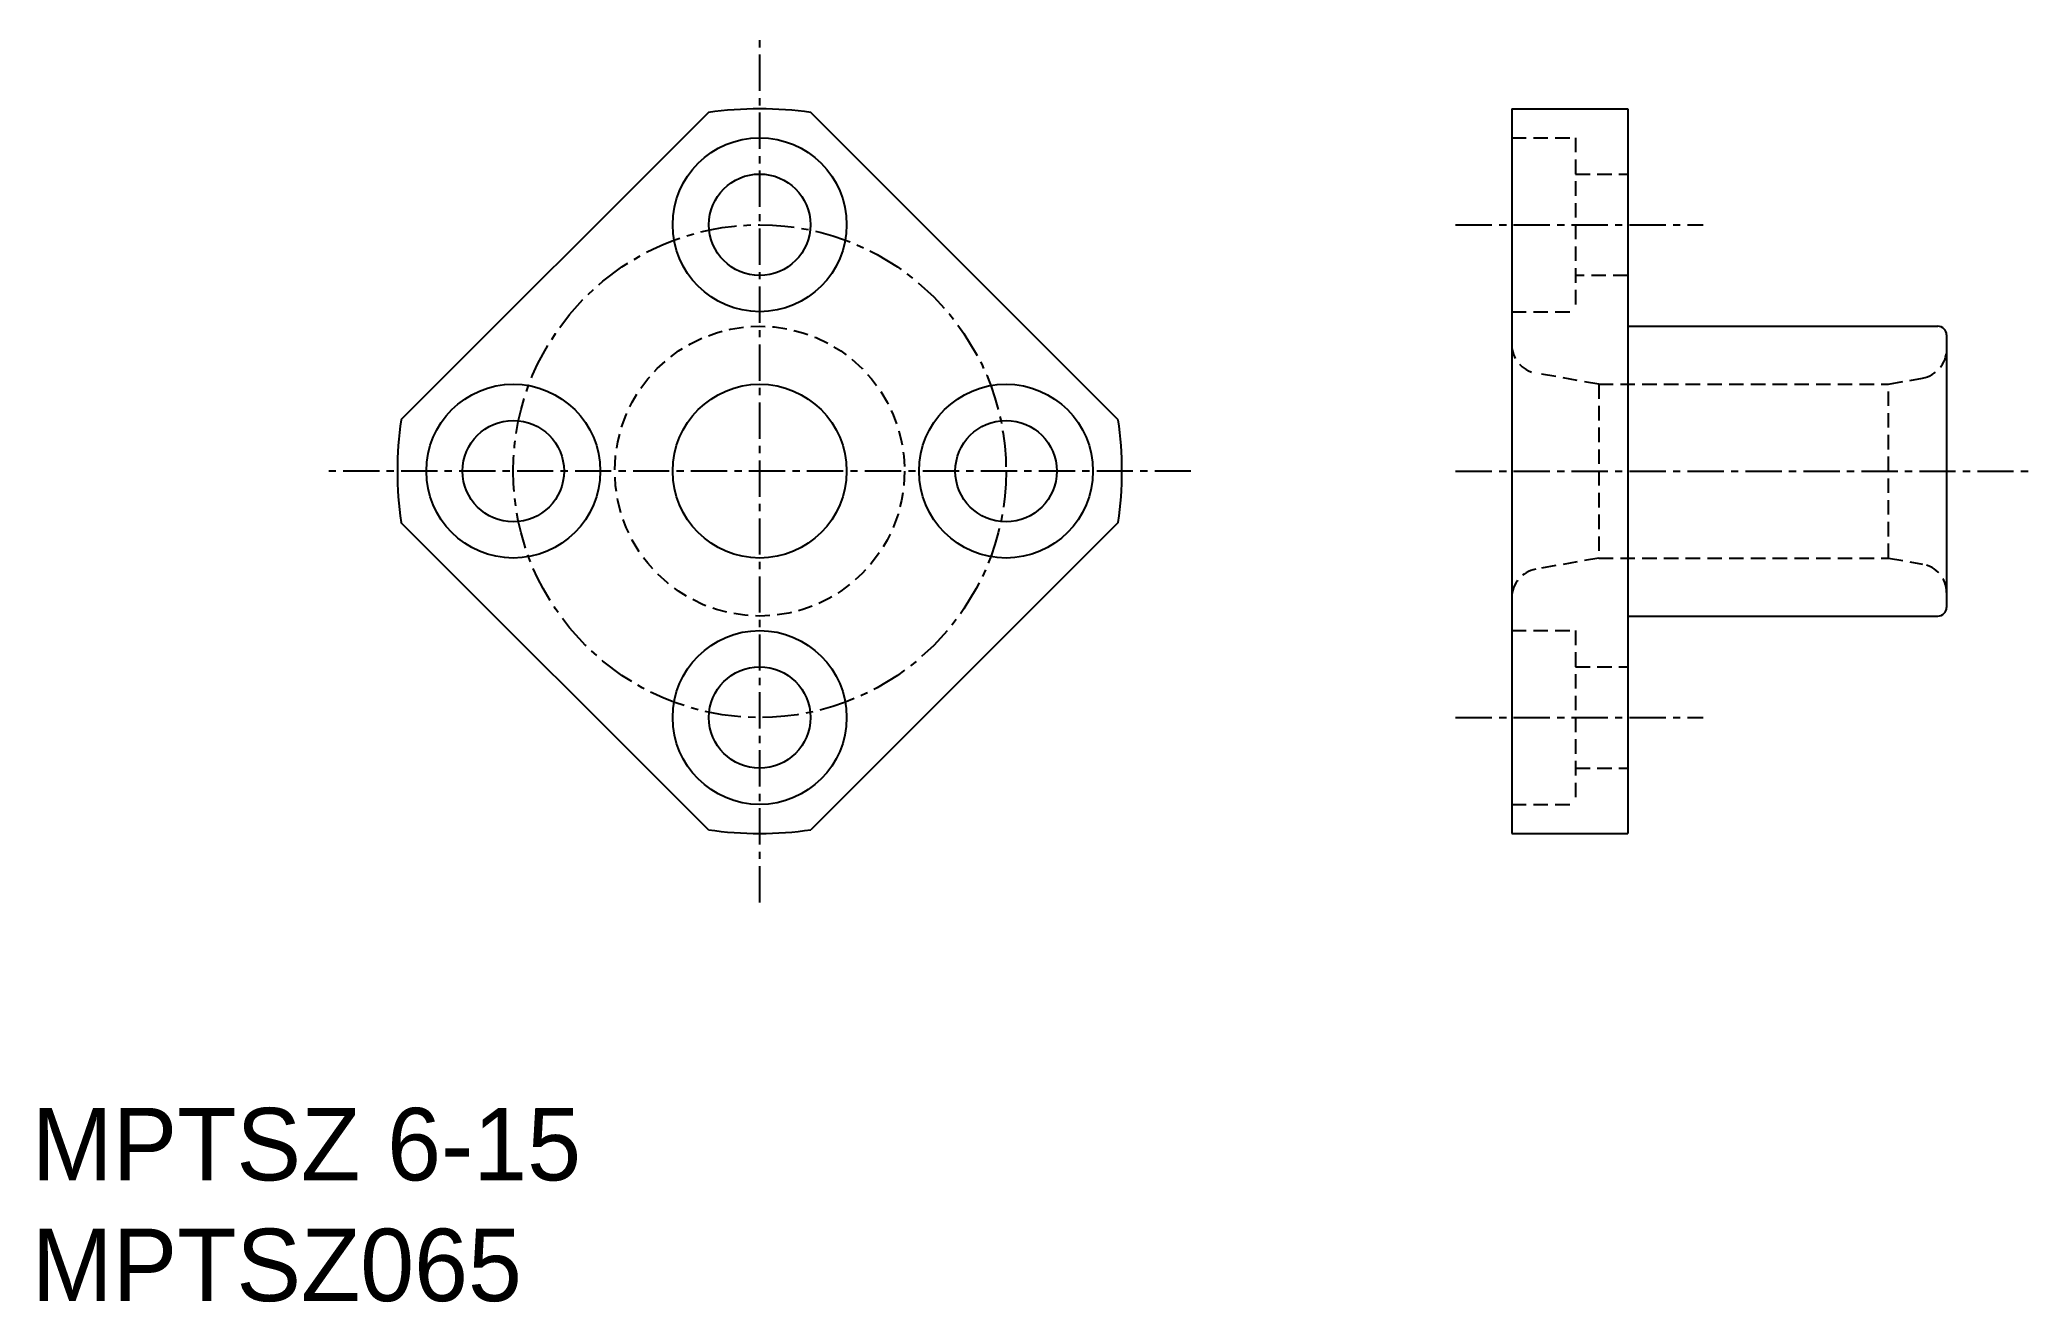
# Model space of a CAD drawing. Extents: x 51.5 to 120.2, y 58.4 to 102.
import ezdxf

# ---------------------------------------------------------------- set-up
doc = ezdxf.new("R2010")
doc.units = 0
doc.linetypes.add('CENTER', pattern=[2, 1.25, -0.25, 0.25, -0.25])
doc.linetypes.add('DASHED', pattern=[0.75, 0.5, -0.25])
doc.layers.get('0').update_dxf_attribs({"linetype": 'CONTINUOUS'})
doc.layers.add('CENTER', color=1, linetype='CENTER')

msp = doc.modelspace()

# ---------------------------------------------------------------- linework, layer by layer
at = {"color": 7, "linetype": 'CONTINUOUS'}
for p, q in [((74.552, 99.444), (63.945, 88.838)), ((88.694, 88.838), (78.088, 99.444)), ((102.268, 99.57), (102.268, 74.57)), ((102.268, 99.57), (104.468, 99.57)), ((104.468, 99.57), (106.268, 99.57)), ((106.268, 99.57), (106.268, 92.07)), ((106.268, 92.07), (106.268, 82.07)), ((106.268, 92.07), (116.968, 92.07)), ((117.268, 91.77), (117.268, 82.37)), ((74.552, 74.695), (63.945, 85.302)), ((88.694, 85.302), (78.088, 74.695)), ((106.268, 82.07), (106.268, 74.57)), ((106.268, 82.07), (116.968, 82.07)), ((102.268, 74.57), (104.468, 74.57)), ((104.468, 74.57), (106.268, 74.57))]:
    msp.add_line(p, q, dxfattribs=at)
at = {"color": 3, "linetype": 'DASHED'}
for p, q in [((102.268, 98.57), (104.468, 98.57)), ((104.468, 98.57), (104.468, 92.57)), ((104.468, 97.32), (106.268, 97.32)), ((106.268, 93.82), (104.468, 93.82)), ((102.268, 92.57), (104.468, 92.57)), ((105.268, 90.07), (103.094, 90.453)), ((105.268, 90.07), (115.268, 90.07)), ((105.268, 90.07), (105.268, 84.07)), ((115.268, 90.07), (116.442, 90.277)), ((115.268, 84.07), (115.268, 90.07)), ((105.268, 84.07), (103.094, 83.687)), ((105.268, 84.07), (115.268, 84.07)), ((115.268, 84.07), (116.442, 83.863)), ((102.268, 81.57), (104.468, 81.57)), ((104.468, 81.57), (104.468, 75.57)), ((104.468, 80.32), (106.268, 80.32)), ((104.468, 76.82), (106.268, 76.82)), ((102.268, 75.57), (104.468, 75.57))]:
    msp.add_line(p, q, dxfattribs=at)
at = {"color": 7, "linetype": 'CONTINUOUS'}
for centre, radius in [((76.32, 95.57), 3), ((76.32, 95.57), 1.75), ((67.82, 87.07), 3), ((76.32, 87.07), 3), ((84.82, 87.07), 3), ((67.82, 87.07), 1.75), ((84.82, 87.07), 1.75), ((76.32, 78.57), 3), ((76.32, 78.57), 1.75)]:
    msp.add_circle(centre, radius, dxfattribs=at)
at = {"color": 3, "linetype": 'DASHED'}
msp.add_circle((76.32, 87.07), 5, dxfattribs=at)
at = {"color": 7, "linetype": 'CONTINUOUS'}
for centre, radius, start, end in [((76.32, 87.07), 12.5, 81.8699, 98.1301), ((116.968, 91.77), 0.3, 0, 90), ((76.32, 87.07), 12.5, 171.8699, 188.1301), ((76.32, 87.07), 12.5, 351.8699, 8.1301), ((116.968, 82.37), 0.3, 270, 0), ((76.32, 87.07), 12.5, 261.8699, 278.1301)]:
    msp.add_arc(centre, radius, start, end, dxfattribs=at)
at = {"color": 3, "linetype": 'DASHED'}
for centre, start, end in [((103.268, 91.438), 180, 260), ((116.268, 91.262), 280, 0), ((116.268, 82.878), 360, 80), ((103.268, 82.702), 100, 180)]:
    msp.add_arc(centre, 1, start, end, dxfattribs=at)
at = {"layer": 'CENTER', "color": 1, "linetype": 'CENTER'}
for p, q in [((76.32, 72.189), (76.32, 101.95)), ((100.333, 95.57), (108.867, 95.57)), ((91.2, 87.07), (61.439, 87.07)), ((100.333, 87.07), (120.189, 87.07)), ((100.333, 78.57), (108.867, 78.57))]:
    msp.add_line(p, q, dxfattribs=at)
msp.add_circle((76.32, 87.07), 8.5, dxfattribs=at)

# ---------------------------------------------------------------- texts
at = {"color": 7, "linetype": 'CONTINUOUS'}
for s, p in [('MPTSZ 6-15', (51.21, 62.601)), ('MPTSZ065', (51.21, 58.434))]:
    msp.add_text(s, height=2.5, dxfattribs=at).set_placement(p)

doc.saveas('drawing.dxf')
